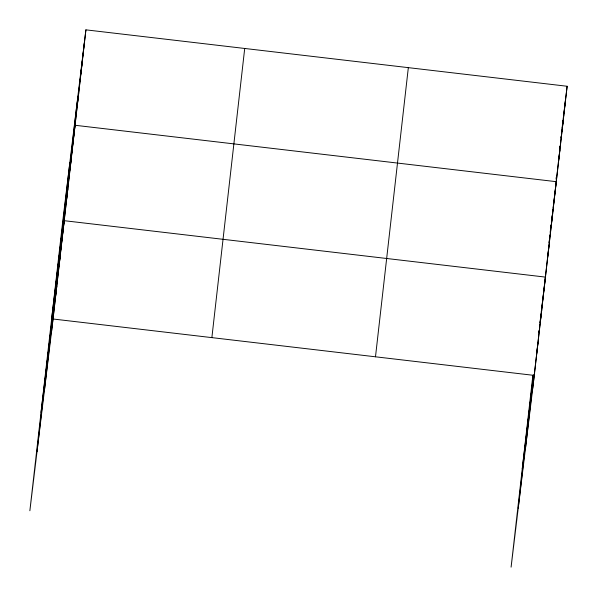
<?xml version="1.0" encoding="UTF-8"?>
<svg xmlns="http://www.w3.org/2000/svg" width="597" height="597" viewBox="0 0 597 597"><rect width="100%" height="100%" fill="white"/><g stroke="black" fill="none" stroke-linecap="round" stroke-linejoin="round"><path stroke-width="0.9" d="M37.007 451.742L69.842 162.585M44.357 390.953L77.2 101.803M51.499 331.954L84.341 42.805M85.908 29.85L62.707 221.584L29.865 510.741L53.066 319.007L85.908 29.85L567.135 86.259L534.293 375.416L511.092 567.15L532.89 375.237M211.875 337.618L244.71 48.469M375.491 356.797L408.333 67.648M518.233 508.151L533.322 375.304M525.591 447.369L533.755 375.453M556.053 179.115L556.262 177.294M532.725 388.371L536.345 356.506M80.729 74.61L82.296 61.655M77.117 106.415L78.685 93.46M51.864 317.007L75.073 125.273L556.3 181.682L553.173 207.54M69.886 170.033L71.461 157.078M66.274 201.838L67.842 188.883M41.029 412.423L64.23 220.689L545.464 277.105L541.218 312.179M58.946 266.419L60.513 253.464M55.222 299.187L56.79 286.232M559.658 148.071L559.882 146.228M560.881 137.929L561.105 136.086M561.441 133.325L561.777 130.556M562.113 127.795L562.441 125.027M562.665 123.183L563.001 120.415M563.225 118.572L563.672 114.885M563.896 113.042L565.568 99.214L536.449 355.596L538.016 342.648M565.68 98.289L567.135 86.259M561.956 131.019L563.523 118.072M558.344 162.832L559.911 149.877M548.927 242.569L549.15 240.725M549.486 237.964L549.822 235.196M550.158 232.434L550.382 230.591M550.718 227.823L551.046 225.054M551.382 222.293L551.606 220.45M551.941 217.681L552.277 214.92M552.501 213.069L552.949 209.383M551.121 226.442L552.688 213.487M547.509 258.247L549.076 245.3M522.256 468.839L533.636 374.841M538.763 332.462L538.987 330.619M539.434 326.932L539.658 325.089M539.986 322.32L540.322 319.559M540.546 317.708L540.994 314.022M540.173 322.828L541.74 309.873M53.066 319.007L534.293 375.416"/></g></svg>
